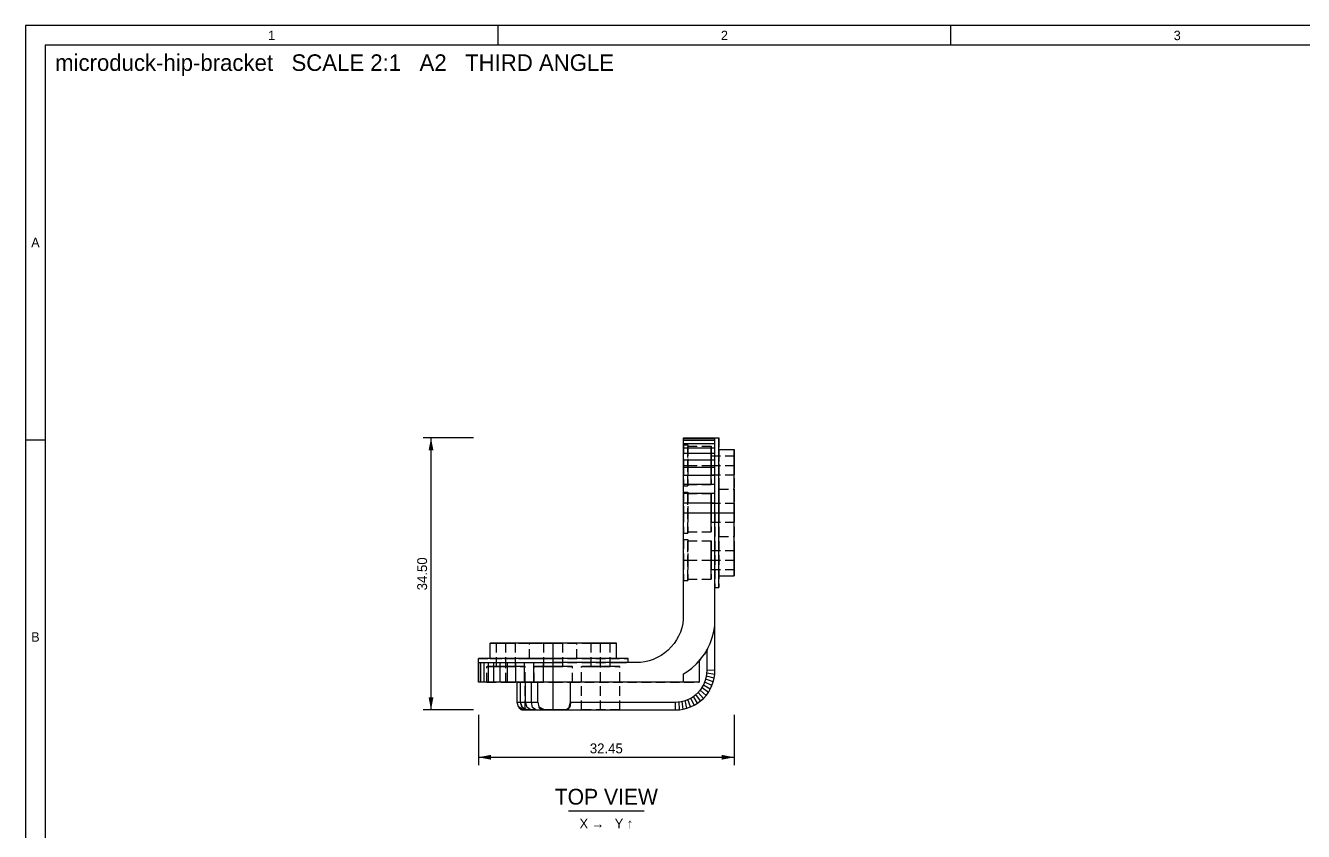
# Model space of a CAD drawing. Header units: millimetres. Extents: x 5 to 604, y -76 to 415.
# Drawn here: x 5 to 329, y 210.7 to 415 of the extents above; entities that cross this region are included whole.
import ezdxf
from ezdxf.enums import TextEntityAlignment as Align

# ---------------------------------------------------------------- set-up
doc = ezdxf.new("R2010")
doc.units = ezdxf.units.MM
doc.linetypes.add('HIDDEN', pattern=[3.6, 2.4, -1.2])
for name, color, linetype in [('DIM', 3, 'CONTINUOUS'), ('FRAME', 7, 'CONTINUOUS'), ('HIDDEN', 8, 'HIDDEN'), ('TEXT', 3, 'CONTINUOUS'), ('TITLE', 7, 'CONTINUOUS'), ('VISIBLE', 7, 'CONTINUOUS')]:
    doc.layers.add(name, color=color, linetype=linetype)

msp = doc.modelspace()

# ---------------------------------------------------------------- linework, layer by layer
at = {"layer": 'DIM'}
for p, q in [((118.6, 310.5), (105.8, 310.5)), ((107.8, 241.5), (107.8, 310.5)), ((118.6, 241.5), (105.8, 241.5)), ((119.8, 240.3), (119.8, 227.5)), ((184.7, 240.3), (184.7, 227.5)), ((119.8, 229.5), (184.7, 229.5))]:
    msp.add_line(p, q, dxfattribs=at)
for points in [[(107.8, 310.5), (107.192, 307.3), (108.408, 307.3)], [(107.8, 241.5), (108.408, 244.7), (107.192, 244.7)], [(119.8, 229.5), (123, 228.892), (123, 230.108)], [(184.7, 229.5), (181.5, 230.108), (181.5, 228.892)]]:
    msp.add_solid(points, dxfattribs=at)
at = {"layer": 'FRAME'}
for p, q in [((584, 410), (10, 410)), ((10, 410), (10, 10))]:
    msp.add_line(p, q, dxfattribs=at)
at = {"layer": 'HIDDEN'}
for p, q in [((171.8, 298.28), (171.8, 308.72)), ((171.8, 308.72), (171.8, 303.5)), ((171.8, 308.72), (172.9, 308.72)), ((172.9, 298.28), (172.9, 308.72)), ((172.9, 308.72), (172.9, 303.5)), ((172.9, 298.66), (172.9, 308.34)), ((172.9, 308.34), (172.9, 303.5)), ((172.9, 308.34), (178.8, 308.34)), ((178.8, 298.66), (178.8, 308.34)), ((178.8, 308.34), (178.8, 303.5)), ((180.8, 310.5), (180.8, 291.5)), ((178.8, 301.1), (178.8, 305.9)), ((178.8, 305.9), (178.8, 303.5)), ((178.8, 305.9), (184.7, 305.9)), ((180.8, 275.5), (180.8, 307.5)), ((180.8, 307.5), (180.8, 291.5)), ((184.7, 307.5), (184.7, 291.5)), ((184.7, 301.1), (184.7, 305.9)), ((184.7, 305.9), (184.7, 303.5)), ((171.8, 303.5), (171.8, 298.28)), ((171.8, 303.5), (172.9, 303.5)), ((172.9, 303.5), (172.9, 298.28)), ((172.9, 303.5), (172.9, 298.66)), ((172.9, 303.5), (178.8, 303.5)), ((178.8, 303.5), (178.8, 298.66)), ((178.8, 303.5), (178.8, 301.1)), ((178.8, 303.5), (184.7, 303.5)), ((184.7, 303.5), (184.7, 301.1)), ((171.8, 298.28), (172.9, 298.28)), ((172.9, 298.66), (178.8, 298.66)), ((178.8, 301.1), (184.7, 301.1)), ((171.8, 286.28), (171.8, 296.72)), ((171.8, 296.72), (171.8, 291.5)), ((171.8, 286.28), (171.8, 296.72)), ((171.8, 296.72), (171.8, 291.5)), ((171.8, 296.72), (172.9, 296.72)), ((171.8, 296.72), (172.9, 296.72)), ((172.9, 286.28), (172.9, 296.72)), ((172.9, 296.72), (172.9, 291.5)), ((172.9, 286.28), (172.9, 296.72)), ((172.9, 296.72), (172.9, 291.5)), ((172.9, 286.66), (172.9, 296.34)), ((172.9, 296.34), (172.9, 291.5)), ((172.9, 286.66), (172.9, 296.34)), ((172.9, 296.34), (172.9, 291.5)), ((172.9, 296.34), (178.8, 296.34)), ((172.9, 296.34), (178.8, 296.34)), ((178.8, 286.66), (178.8, 296.34)), ((178.8, 296.34), (178.8, 291.5)), ((178.8, 286.66), (178.8, 296.34)), ((178.8, 296.34), (178.8, 291.5)), ((180.8, 285.5), (180.8, 297.5)), ((180.8, 297.5), (180.8, 291.5)), ((180.8, 297.5), (184.7, 297.5)), ((184.7, 285.5), (184.7, 297.5)), ((184.7, 297.5), (184.7, 291.5)), ((178.8, 289.1), (178.8, 293.9)), ((178.8, 293.9), (178.8, 291.5)), ((178.8, 289.1), (178.8, 293.9)), ((178.8, 293.9), (178.8, 291.5)), ((178.8, 293.9), (184.7, 293.9)), ((178.8, 293.9), (184.7, 293.9)), ((184.7, 289.1), (184.7, 293.9)), ((184.7, 293.9), (184.7, 291.5)), ((184.7, 289.1), (184.7, 293.9)), ((184.7, 293.9), (184.7, 291.5)), ((171.8, 291.5), (171.8, 286.28)), ((171.8, 291.5), (171.8, 286.28)), ((171.8, 291.5), (172.9, 291.5)), ((171.8, 291.5), (172.9, 291.5)), ((172.9, 291.5), (172.9, 286.28)), ((172.9, 291.5), (172.9, 286.28)), ((172.9, 291.5), (172.9, 286.66)), ((172.9, 291.5), (172.9, 286.66)), ((172.9, 291.5), (178.8, 291.5)), ((172.9, 291.5), (178.8, 291.5)), ((178.8, 291.5), (178.8, 286.66)), ((178.8, 291.5), (178.8, 286.66)), ((178.8, 291.5), (178.8, 289.1)), ((178.8, 291.5), (178.8, 289.1)), ((178.8, 291.5), (184.7, 291.5)), ((178.8, 291.5), (184.7, 291.5)), ((178.8, 289.1), (184.7, 289.1)), ((178.8, 289.1), (184.7, 289.1)), ((179.8, 291.5), (179.8, 272.5)), ((179.8, 272.5), (179.8, 291.5)), ((179.8, 291.5), (180.8, 291.5)), ((180.8, 291.5), (180.8, 272.5)), ((180.8, 291.5), (180.8, 275.5)), ((180.8, 291.5), (180.8, 285.5)), ((180.8, 291.5), (184.7, 291.5)), ((180.8, 291.5), (184.7, 291.5)), ((184.7, 291.5), (184.7, 275.5)), ((184.7, 291.5), (184.7, 289.1)), ((184.7, 291.5), (184.7, 285.5)), ((184.7, 291.5), (184.7, 289.1)), ((171.8, 286.28), (172.9, 286.28)), ((171.8, 286.28), (172.9, 286.28)), ((172.9, 286.66), (178.8, 286.66)), ((172.9, 286.66), (178.8, 286.66)), ((180.8, 285.5), (184.7, 285.5)), ((171.8, 274.28), (171.8, 284.72)), ((171.8, 284.72), (171.8, 279.5)), ((171.8, 284.72), (172.9, 284.72)), ((172.9, 274.28), (172.9, 284.72)), ((172.9, 284.72), (172.9, 279.5)), ((172.9, 274.66), (172.9, 284.34)), ((172.9, 284.34), (172.9, 279.5)), ((172.9, 284.34), (178.8, 284.34)), ((178.8, 274.66), (178.8, 284.34)), ((178.8, 284.34), (178.8, 279.5)), ((178.8, 277.1), (178.8, 281.9)), ((178.8, 281.9), (178.8, 279.5)), ((178.8, 281.9), (184.7, 281.9)), ((184.7, 277.1), (184.7, 281.9)), ((184.7, 281.9), (184.7, 279.5)), ((171.8, 279.5), (171.8, 274.28)), ((171.8, 279.5), (172.9, 279.5)), ((172.9, 279.5), (172.9, 274.28)), ((172.9, 279.5), (172.9, 274.66)), ((172.9, 279.5), (178.8, 279.5)), ((178.8, 279.5), (178.8, 274.66)), ((178.8, 279.5), (178.8, 277.1)), ((178.8, 279.5), (184.7, 279.5)), ((184.7, 279.5), (184.7, 277.1)), ((178.8, 277.1), (184.7, 277.1)), ((171.8, 274.28), (172.9, 274.28)), ((172.9, 274.66), (178.8, 274.66)), ((122.8, 258.4), (138.8, 258.4)), ((129.2, 258.4), (124.4, 258.4)), ((124.4, 258.4), (126.8, 258.4)), ((124.4, 252.5), (124.4, 258.4)), ((126.8, 258.4), (129.2, 258.4)), ((126.8, 252.5), (126.8, 258.4)), ((129.2, 252.5), (129.2, 258.4)), ((144.8, 258.4), (132.8, 258.4)), ((132.8, 258.4), (138.8, 258.4)), ((132.8, 254.5), (132.8, 258.4)), ((141.2, 258.4), (136.4, 258.4)), ((136.4, 258.4), (138.8, 258.4)), ((141.2, 258.4), (136.4, 258.4)), ((136.4, 258.4), (138.8, 258.4)), ((136.4, 252.5), (136.4, 258.4)), ((136.4, 252.5), (136.4, 258.4)), ((138.8, 258.4), (154.8, 258.4)), ((138.8, 258.4), (141.2, 258.4)), ((138.8, 258.4), (144.8, 258.4)), ((138.8, 258.4), (141.2, 258.4)), ((138.8, 254.5), (138.8, 258.4)), ((138.8, 252.5), (138.8, 258.4)), ((138.8, 252.5), (138.8, 258.4)), ((138.8, 254.5), (138.8, 258.4)), ((141.2, 252.5), (141.2, 258.4)), ((141.2, 252.5), (141.2, 258.4)), ((144.8, 254.5), (144.8, 258.4)), ((153.2, 258.4), (148.4, 258.4)), ((148.4, 258.4), (150.8, 258.4)), ((148.4, 252.5), (148.4, 258.4)), ((150.8, 258.4), (153.2, 258.4)), ((150.8, 252.5), (150.8, 258.4)), ((153.2, 252.5), (153.2, 258.4)), ((177.8, 256.772893), (177.103514, 255.610876)), ((177.8, 256.772893), (177.103514, 255.610876)), ((177.91074, 256.957652), (177.8, 256.772893)), ((177.8, 256.772893), (177.91074, 256.957652)), ((119.8, 254.5), (138.8, 254.5)), ((154.8, 254.5), (122.8, 254.5)), ((122.8, 254.5), (138.8, 254.5)), ((144.8, 254.5), (132.8, 254.5)), ((132.8, 254.5), (138.8, 254.5)), ((138.8, 254.5), (157.8, 254.5)), ((138.8, 254.5), (154.8, 254.5)), ((138.8, 254.5), (144.8, 254.5)), ((138.8, 253.5), (138.8, 254.5)), ((154.955494, 253.5), (138.8, 253.5)), ((138.8, 253.5), (154.955494, 253.5)), ((154.955494, 253.5), (157.8, 253.5)), ((157.8, 253.5), (154.955494, 253.5)), ((175.8, 253.943497), (175.113708, 253.186292)), ((175.8, 253.943497), (175.113708, 253.186292)), ((176.168167, 254.349707), (175.8, 253.943497)), ((176.168167, 254.349707), (175.8, 253.943497)), ((131.64, 252.5), (121.96, 252.5)), ((121.96, 252.5), (126.8, 252.5)), ((121.96, 248.5), (121.96, 252.5)), ((129.2, 252.5), (124.4, 252.5)), ((124.4, 252.5), (126.8, 252.5)), ((126.8, 252.5), (131.64, 252.5)), ((126.8, 252.5), (129.2, 252.5)), ((126.8, 248.5), (126.8, 252.5)), ((131.64, 241.5), (131.64, 252.5)), ((143.64, 252.5), (133.96, 252.5)), ((133.96, 252.5), (138.8, 252.5)), ((143.64, 252.5), (133.96, 252.5)), ((133.96, 252.5), (138.8, 252.5)), ((133.96, 248.5), (133.96, 252.5)), ((133.96, 248.5), (133.96, 252.5)), ((141.2, 252.5), (136.4, 252.5)), ((136.4, 252.5), (138.8, 252.5)), ((141.2, 252.5), (136.4, 252.5)), ((136.4, 252.5), (138.8, 252.5)), ((138.8, 252.5), (143.64, 252.5)), ((138.8, 252.5), (141.2, 252.5)), ((138.8, 252.5), (143.64, 252.5)), ((138.8, 252.5), (141.2, 252.5)), ((138.8, 248.5), (138.8, 252.5)), ((138.8, 248.5), (138.8, 252.5)), ((143.64, 248.5), (143.64, 252.5)), ((143.64, 248.5), (143.64, 252.5)), ((155.64, 252.5), (145.96, 252.5)), ((145.96, 252.5), (150.8, 252.5)), ((145.96, 241.5), (145.96, 252.5)), ((153.2, 252.5), (148.4, 252.5)), ((148.4, 252.5), (150.8, 252.5)), ((150.8, 252.5), (155.64, 252.5)), ((150.8, 252.5), (153.2, 252.5)), ((150.8, 241.5), (150.8, 252.5)), ((155.64, 241.5), (155.64, 252.5)), ((129.61875, 248.5), (121.96, 248.5)), ((121.96, 248.5), (126.8, 248.5)), ((126.8, 248.5), (129.61875, 248.5)), ((130.485304, 248.5), (129.61875, 248.5)), ((129.61875, 248.5), (130.485304, 248.5)), ((131.728932, 248.5), (130.485304, 248.5)), ((130.485304, 248.5), (131.728932, 248.5)), ((133.244298, 248.5), (131.728932, 248.5)), ((131.728932, 248.5), (133.244298, 248.5)), ((134.865505, 248.5), (133.244298, 248.5)), ((133.244298, 248.5), (134.865505, 248.5)), ((143.64, 248.5), (133.96, 248.5)), ((133.96, 248.5), (134.865505, 248.5)), ((134.865505, 248.5), (133.96, 248.5)), ((133.96, 248.5), (138.8, 248.5)), ((138.8, 248.5), (143.64, 248.5)), ((175.8, 248.5), (143.207448, 248.5)), ((143.207448, 248.5), (143.64, 248.5)), ((143.64, 248.5), (143.207448, 248.5)), ((143.207448, 248.5), (175.8, 248.5)), ((130.804456, 242.324392), (130.485304, 243.5)), ((130.055227, 242.128965), (130.17443, 241.988317)), ((130.192864, 241.968803), (130.300654, 241.864917)), ((130.530888, 241.692538), (130.551986, 241.679696)), ((130.55204, 241.679664), (130.573109, 241.667301)), ((130.594105, 241.655432), (130.594144, 241.655411)), ((130.615102, 241.644009), (130.615133, 241.643992)), ((130.746207, 241.582537), (130.747259, 241.582111)), ((130.771398, 241.572641), (130.848937, 241.546027)), ((131.64, 241.597858), (130.804456, 242.324392)), ((130.932779, 241.523837), (130.934247, 241.52351)), ((130.982181, 241.514035), (130.983631, 241.513785)), ((131.077618, 241.502274), (131.138863, 241.500001)), ((131.138866, 241.500001), (131.140149, 241.5)), ((135.561801, 241.785112), (135.561773, 241.785132)), ((135.599199, 241.760177), (135.571296, 241.778609)), ((135.785768, 241.6595), (135.727182, 241.687279)), ((135.847003, 241.633713), (135.790138, 241.657553)), ((135.879994, 241.621086), (135.878064, 241.621801)), ((135.976626, 241.588733), (135.976576, 241.588748)), ((135.995526, 241.583155), (135.980264, 241.587641)), ((135.998654, 241.582254), (135.997305, 241.582642)), ((136.013714, 241.578005), (136.003605, 241.580841)), ((136.209545, 241.534718), (136.1823, 241.539512)), ((136.655223, 241.500001), (136.242693, 241.52937)), ((142.991489, 242.273621), (142.975706, 242.239446)), ((143.081731, 242.519866), (143.001081, 242.295429)), ((155.64, 241.5), (145.96, 241.5)), ((145.96, 241.5), (150.8, 241.5)), ((150.8, 241.5), (155.64, 241.5))]:
    msp.add_line(p, q, dxfattribs=at)
at = {"layer": 'TEXT'}
msp.add_line((142.65, 215.9), (161.85, 215.9), dxfattribs=at)
at = {"layer": 'TITLE'}
for p, q in [((589, 415), (5, 415)), ((5, 415), (5, 5)), ((124.8, 410), (124.8, 415)), ((239.6, 410), (239.6, 415)), ((5, 310), (10, 310))]:
    msp.add_line(p, q, dxfattribs=at)
at = {"layer": 'VISIBLE'}
for p, q in [((171.8, 310.337452), (171.8, 310.5)), ((171.8, 310.5), (179.78, 310.5)), ((171.8, 309.852591), (171.8, 310.337452)), ((171.8, 310.337452), (179.78, 310.337452)), ((171.8, 309.053711), (171.8, 309.852591)), ((171.8, 309.852591), (179.78, 309.852591)), ((171.8, 307.954483), (171.8, 309.053711)), ((171.8, 309.053711), (179.78, 309.053711)), ((171.8, 306.573713), (171.8, 307.954483)), ((171.8, 307.954483), (179.78, 307.954483)), ((179.78, 310.337452), (179.78, 310.5)), ((179.78, 310.5), (179.8, 310.5)), ((179.78, 309.852591), (179.78, 310.337452)), ((179.78, 310.337452), (179.8, 310.337452)), ((179.78, 309.053711), (179.78, 309.852591)), ((179.78, 309.852591), (179.8, 309.852591)), ((179.78, 307.954483), (179.78, 309.053711)), ((179.78, 309.053711), (179.8, 309.053711)), ((179.78, 306.573713), (179.78, 307.954483)), ((179.78, 307.954483), (179.8, 307.954483)), ((179.8, 310.5), (180.8, 310.5)), ((180.8, 272.5), (180.8, 310.5)), ((171.8, 304.935029), (171.8, 306.573713)), ((171.8, 306.573713), (179.78, 306.573713)), ((171.8, 303.066467), (171.8, 304.935029)), ((171.8, 304.935029), (179.78, 304.935029)), ((179.78, 304.935029), (179.78, 306.573713)), ((179.78, 306.573713), (179.8, 306.573713)), ((179.78, 303.066467), (179.78, 304.935029)), ((179.78, 304.935029), (179.8, 304.935029)), ((180.8, 307.5), (184.7, 307.5)), ((184.7, 275.5), (184.7, 307.5)), ((171.8, 301), (171.8, 303.066467)), ((171.8, 303.066467), (179.78, 303.066467)), ((179.78, 301), (179.78, 303.066467)), ((179.78, 303.066467), (179.8, 303.066467)), ((171.8, 298.770985), (171.8, 301)), ((171.8, 301), (179.78, 301)), ((171.8, 296.417562), (171.8, 298.770985)), ((171.8, 298.770985), (179.78, 298.770985)), ((179.78, 298.770985), (179.78, 301)), ((179.78, 301), (179.8, 301)), ((179.78, 296.417562), (179.78, 298.770985)), ((179.78, 298.770985), (179.8, 298.770985)), ((171.8, 293.979998), (171.8, 296.417562)), ((171.8, 296.417562), (179.78, 296.417562)), ((179.78, 293.979998), (179.78, 296.417562)), ((179.78, 296.417562), (179.8, 296.417562)), ((171.8, 291.5), (171.8, 293.979998)), ((171.8, 293.979998), (179.78, 293.979998)), ((179.78, 291.5), (179.78, 293.979998)), ((179.78, 293.979998), (179.8, 293.979998)), ((171.8, 264.5), (171.8, 291.5)), ((171.8, 291.5), (179.78, 291.5)), ((179.78, 291.5), (179.8, 291.5)), ((179.8, 264.5), (179.8, 291.5)), ((180.8, 275.5), (184.7, 275.5)), ((179.8, 272.5), (180.8, 272.5)), ((171.613802, 263.394274), (171.367326, 262.306731)), ((171.758261, 264.5), (171.613802, 263.394274)), ((171.8, 264.5), (171.758261, 264.5)), ((179.492564, 261.378555), (179.722956, 262.931726)), ((179.722956, 262.931726), (179.8, 264.5)), ((179.8, 251.5), (179.8, 264.5)), ((170.041367, 259.24585), (169.416597, 258.322183)), ((170.577699, 260.223524), (170.041367, 259.24585)), ((171.020961, 261.246763), (170.577699, 260.223524)), ((171.367326, 262.306731), (171.020961, 261.246763)), ((178.582072, 258.377065), (179.111045, 259.855445)), ((179.111045, 259.855445), (179.492564, 261.378555)), ((154.8, 258.4), (122.8, 258.4)), ((122.8, 254.5), (122.8, 258.4)), ((154.8, 254.5), (154.8, 258.4)), ((167.924038, 256.668239), (167.069139, 255.952246)), ((168.708783, 257.460499), (167.924038, 256.668239)), ((169.416597, 258.322183), (168.708783, 257.460499)), ((177.103514, 255.610876), (177.91074, 256.957652)), ((177.8, 251.5), (177.8, 256.772893)), ((177.91074, 256.957652), (178.582072, 258.377065)), ((157.8, 254.5), (119.8, 254.5)), ((119.8, 253.5), (119.8, 254.5)), ((119.8, 253.48), (119.8, 253.5)), ((119.962548, 253.48), (119.8, 253.48)), ((119.8, 248.5), (119.8, 253.48)), ((119.962548, 253.48), (119.962548, 253.5)), ((120.447409, 253.48), (119.962548, 253.48)), ((119.962548, 248.5), (119.962548, 253.48)), ((120.447409, 253.48), (120.447409, 253.5)), ((121.246289, 253.48), (120.447409, 253.48)), ((120.447409, 248.5), (120.447409, 253.48)), ((121.246289, 253.48), (121.246289, 253.5)), ((122.345517, 253.48), (121.246289, 253.48)), ((121.246289, 248.5), (121.246289, 253.48)), ((122.345517, 253.48), (122.345517, 253.5)), ((123.726286, 253.48), (122.345517, 253.48)), ((122.345517, 248.5), (122.345517, 253.48)), ((123.726286, 253.48), (123.726286, 253.5)), ((125.364971, 253.48), (123.726286, 253.48)), ((123.726286, 248.5), (123.726286, 253.48)), ((125.364971, 253.48), (125.364971, 253.5)), ((127.233533, 253.48), (125.364971, 253.48)), ((125.364971, 248.5), (125.364971, 253.48)), ((127.233533, 253.48), (127.233533, 253.5)), ((129.3, 253.48), (127.233533, 253.48)), ((127.233533, 248.5), (127.233533, 253.48)), ((129.3, 253.48), (129.3, 253.5)), ((131.529015, 253.48), (129.3, 253.48)), ((129.3, 248.5), (129.3, 253.48)), ((131.529015, 253.48), (131.529015, 253.5)), ((133.882438, 253.48), (131.529015, 253.48)), ((131.529015, 248.5), (131.529015, 253.48)), ((133.882438, 253.48), (133.882438, 253.5)), ((136.320002, 253.48), (133.882438, 253.48)), ((133.882438, 248.5), (133.882438, 253.48)), ((136.320002, 253.48), (136.320002, 253.5)), ((138.8, 253.48), (136.320002, 253.48)), ((136.320002, 248.5), (136.320002, 253.48)), ((138.8, 253.48), (138.8, 253.5)), ((159.8, 253.5), (138.8, 253.5)), ((138.8, 248.5), (138.8, 253.48)), ((157.8, 253.5), (157.8, 254.5)), ((160.913919, 253.551812), (159.8, 253.5)), ((162.018218, 253.706802), (160.913919, 253.551812)), ((163.103363, 253.963632), (162.018218, 253.706802)), ((164.159981, 254.320082), (163.103363, 253.963632)), ((165.178949, 254.773076), (164.159981, 254.320082)), ((166.151468, 255.318701), (165.178949, 254.773076)), ((167.069139, 255.952246), (166.151468, 255.318701)), ((173.950292, 252.131833), (175.113708, 253.186292)), ((175.113708, 253.186292), (176.168167, 254.349707)), ((175.8, 253.943497), (175.8, 248.5)), ((176.168167, 254.349707), (177.103514, 255.610876)), ((171.8, 250.663566), (172.689124, 251.196486)), ((171.8, 248.5), (171.8, 250.663566)), ((172.689124, 251.196486), (173.950292, 252.131833)), ((177.429341, 249.083114), (177.66779, 250.035057)), ((177.6295, 249.842558), (177.773494, 250.81329)), ((179.607853, 249.549097), (177.66779, 250.035057)), ((177.754256, 250.617964), (177.802409, 251.598135)), ((179.751847, 250.519829), (177.773494, 250.81329)), ((179.8, 251.5), (177.802409, 251.598135)), ((179.369403, 248.597153), (179.607853, 249.549097)), ((179.369403, 248.597153), (179.607853, 249.549097)), ((179.607853, 249.549097), (179.751847, 250.519829)), ((179.751847, 250.519829), (179.8, 251.5)), ((119.962548, 248.5), (119.8, 248.5)), ((120.447409, 248.5), (119.962548, 248.5)), ((121.246289, 248.5), (120.447409, 248.5)), ((122.345517, 248.5), (121.246289, 248.5)), ((123.726286, 248.5), (122.345517, 248.5)), ((125.364971, 248.5), (123.726286, 248.5)), ((127.233533, 248.5), (125.364971, 248.5)), ((129.3, 248.5), (127.233533, 248.5)), ((131.529015, 248.5), (129.3, 248.5)), ((129.61875, 243.5), (129.61875, 248.5)), ((130.485304, 243.5), (130.485304, 248.5)), ((133.882438, 248.5), (131.529015, 248.5)), ((131.728932, 243.5), (131.728932, 248.5)), ((133.244298, 243.5), (133.244298, 248.5)), ((136.320002, 248.5), (133.882438, 248.5)), ((134.865505, 243.5), (134.865505, 248.5)), ((138.8, 248.5), (136.320002, 248.5)), ((171.8, 248.5), (138.8, 248.5)), ((138.8, 241.5), (138.8, 248.5)), ((143.207448, 243.5), (143.207448, 248.5)), ((175.8, 248.5), (171.8, 248.5)), ((175.389165, 245.77205), (176.048202, 246.499185)), ((175.923689, 246.347466), (176.508281, 247.135696)), ((177.530104, 245.156067), (176.048202, 246.499185)), ((176.399239, 246.972503), (176.903755, 247.814238)), ((178.114696, 245.944298), (176.508281, 247.135696)), ((176.811234, 247.641143), (177.230817, 248.528276)), ((178.619213, 246.786033), (176.903755, 247.814238)), ((177.155707, 248.346945), (177.486315, 249.270933)), ((179.038795, 247.673166), (177.230817, 248.528276)), ((179.369403, 248.597153), (177.486315, 249.270933)), ((178.114696, 245.944298), (178.619213, 246.786033)), ((178.619213, 246.786033), (179.038795, 247.673166)), ((179.038795, 247.673166), (179.369403, 248.597153)), ((179.038795, 247.673166), (179.369403, 248.597153)), ((129.969804, 242.248272), (129.61875, 243.5)), ((129.61875, 243.5), (130.485304, 243.5)), ((130.974724, 242.085786), (130.485304, 243.5)), ((130.485304, 243.5), (131.728932, 243.5)), ((132.14515, 242.085786), (131.728932, 243.5)), ((132.14515, 242.085786), (131.728932, 243.5)), ((131.728932, 243.5), (133.244298, 243.5)), ((133.571318, 242.085786), (133.244298, 243.5)), ((133.571318, 242.085786), (133.244298, 243.5)), ((133.244298, 243.5), (134.865505, 243.5)), ((134.865505, 243.5), (135.142413, 242.248272)), ((142.745322, 241.897325), (143.207448, 243.5)), ((143.207448, 243.5), (143.081731, 242.519866)), ((143.207448, 243.5), (169.8, 243.5)), ((169.701865, 243.497591), (170.682036, 243.545744)), ((169.8, 241.5), (169.8, 243.5)), ((170.48671, 243.526506), (171.457442, 243.6705)), ((170.780171, 241.548153), (170.682036, 243.545744)), ((171.264943, 243.63221), (172.216886, 243.870659)), ((171.750903, 241.692147), (171.457442, 243.6705)), ((172.029067, 243.813685), (172.953055, 244.144293)), ((172.702847, 241.930597), (172.216886, 243.870659)), ((172.771724, 244.069183), (173.658857, 244.488766)), ((173.626834, 242.261205), (172.953055, 244.144293)), ((173.485762, 244.396245), (174.327497, 244.900761)), ((174.513967, 242.680787), (173.658857, 244.488766)), ((174.164304, 244.791719), (174.952534, 245.376311)), ((175.355702, 243.185304), (174.327497, 244.900761)), ((174.513967, 242.680787), (175.355702, 243.185304)), ((174.800815, 245.251798), (175.52795, 245.910834)), ((176.143933, 243.769895), (174.952534, 245.376311)), ((175.355702, 243.185304), (176.143933, 243.769895)), ((176.871068, 244.428932), (175.52795, 245.910834)), ((176.143933, 243.769895), (176.871068, 244.428932)), ((176.871068, 244.428932), (177.530104, 245.156067)), ((176.871068, 244.428932), (177.530104, 245.156067)), ((177.530104, 245.156067), (178.114696, 245.944298)), ((131.140149, 241.5), (129.969804, 242.248272)), ((129.969804, 242.248272), (130.055227, 242.128965)), ((131.417904, 241.5), (129.969804, 242.248272)), ((130.17443, 241.988317), (130.192864, 241.968803)), ((130.300654, 241.864917), (130.530888, 241.692538)), ((130.551986, 241.679696), (130.55204, 241.679664)), ((130.573109, 241.667301), (130.594105, 241.655432)), ((130.594144, 241.655411), (130.615102, 241.644009)), ((130.615133, 241.643992), (130.746207, 241.582537)), ((130.747259, 241.582111), (130.771398, 241.572641)), ((130.848937, 241.546027), (130.932779, 241.523837)), ((130.934247, 241.52351), (130.982181, 241.514035)), ((132.156289, 241.5), (130.974724, 242.085786)), ((130.983631, 241.513785), (131.077618, 241.502274)), ((131.138863, 241.500001), (131.138866, 241.500001)), ((131.417904, 241.5), (131.140149, 241.5)), ((131.417904, 241.5), (131.140149, 241.5)), ((131.140149, 241.5), (131.417904, 241.5)), ((131.417904, 241.5), (131.64, 241.5)), ((131.417904, 241.5), (132.156289, 241.5)), ((132.156289, 241.5), (131.64, 241.597858)), ((132.156289, 241.5), (131.64, 241.5)), ((133.149988, 241.5), (132.14515, 242.085786)), ((133.149989, 241.5), (132.14515, 242.085786)), ((133.149988, 241.5), (132.156289, 241.5)), ((132.156289, 241.5), (133.149988, 241.5)), ((134.360814, 241.5), (133.149988, 241.5)), ((133.149988, 241.5), (134.360814, 241.5)), ((134.360815, 241.5), (133.571318, 242.085786)), ((134.360814, 241.5), (133.571318, 242.085786)), ((134.360814, 241.5), (135.742236, 241.5)), ((135.142413, 242.248272), (136.657873, 241.5)), ((135.742236, 241.5), (135.142413, 242.248272)), ((135.561773, 241.785132), (135.142413, 242.248272)), ((135.571296, 241.778609), (135.561801, 241.785112)), ((135.727182, 241.687279), (135.599199, 241.760177)), ((136.657873, 241.5), (135.742236, 241.5)), ((135.742236, 241.5), (136.657873, 241.5)), ((135.790138, 241.657553), (135.785768, 241.6595)), ((135.878064, 241.621801), (135.847003, 241.633713)), ((135.976576, 241.588748), (135.879994, 241.621086)), ((135.980264, 241.587641), (135.976626, 241.588733)), ((135.997305, 241.582642), (135.995526, 241.583155)), ((136.003605, 241.580841), (135.998654, 241.582254)), ((136.1823, 241.539512), (136.013714, 241.578005)), ((136.242693, 241.52937), (136.209545, 241.534718)), ((136.657873, 241.5), (136.655223, 241.500001)), ((136.657873, 241.5), (138.8, 241.5)), ((141.524995, 241.5), (136.657873, 241.5)), ((138.8, 241.5), (141.524995, 241.5)), ((141.524995, 241.5), (142.745322, 241.897325)), ((142.339296, 241.625993), (141.524995, 241.5)), ((141.524995, 241.5), (169.8, 241.5)), ((142.975706, 242.239446), (142.339296, 241.625993)), ((143.001081, 242.295429), (142.991489, 242.273621)), ((169.8, 241.5), (170.780171, 241.548153)), ((170.780171, 241.548153), (171.750903, 241.692147)), ((171.750903, 241.692147), (172.702847, 241.930597)), ((172.702847, 241.930597), (173.626834, 242.261205)), ((172.702847, 241.930597), (173.626834, 242.261205)), ((173.626834, 242.261205), (174.513967, 242.680787)), ((173.626834, 242.261205), (174.513967, 242.680787))]:
    msp.add_line(p, q, dxfattribs=at)

# ---------------------------------------------------------------- texts
at = {"layer": 'TEXT'}
msp.add_text('microduck-hip-bracket   SCALE 2:1   A2   THIRD ANGLE', height=4.2, dxfattribs=at).set_placement((12.5, 403.5))
msp.add_text('34.50', height=2.5, rotation=90, dxfattribs=at).set_placement((106.8, 276), align=Align.CENTER)
for s, height, p in [('32.45', 2.5, (152.25, 230.5)), ('TOP VIEW', 4, (152.25, 217.5)), ('X →   Y ↑', 2.4, (152.25, 211.5))]:
    msp.add_text(s, height=height, dxfattribs=at).set_placement(p, align=Align.CENTER)
at = {"layer": 'TITLE'}
for s, p in [('1', (67.4, 412.5)), ('2', (182.2, 412.5)), ('3', (297, 412.5)), ('A', (7.5, 360)), ('B', (7.5, 260))]:
    msp.add_text(s, height=2.4, dxfattribs=at).set_placement(p, align=Align.MIDDLE_CENTER)

doc.saveas('drawing.dxf')
